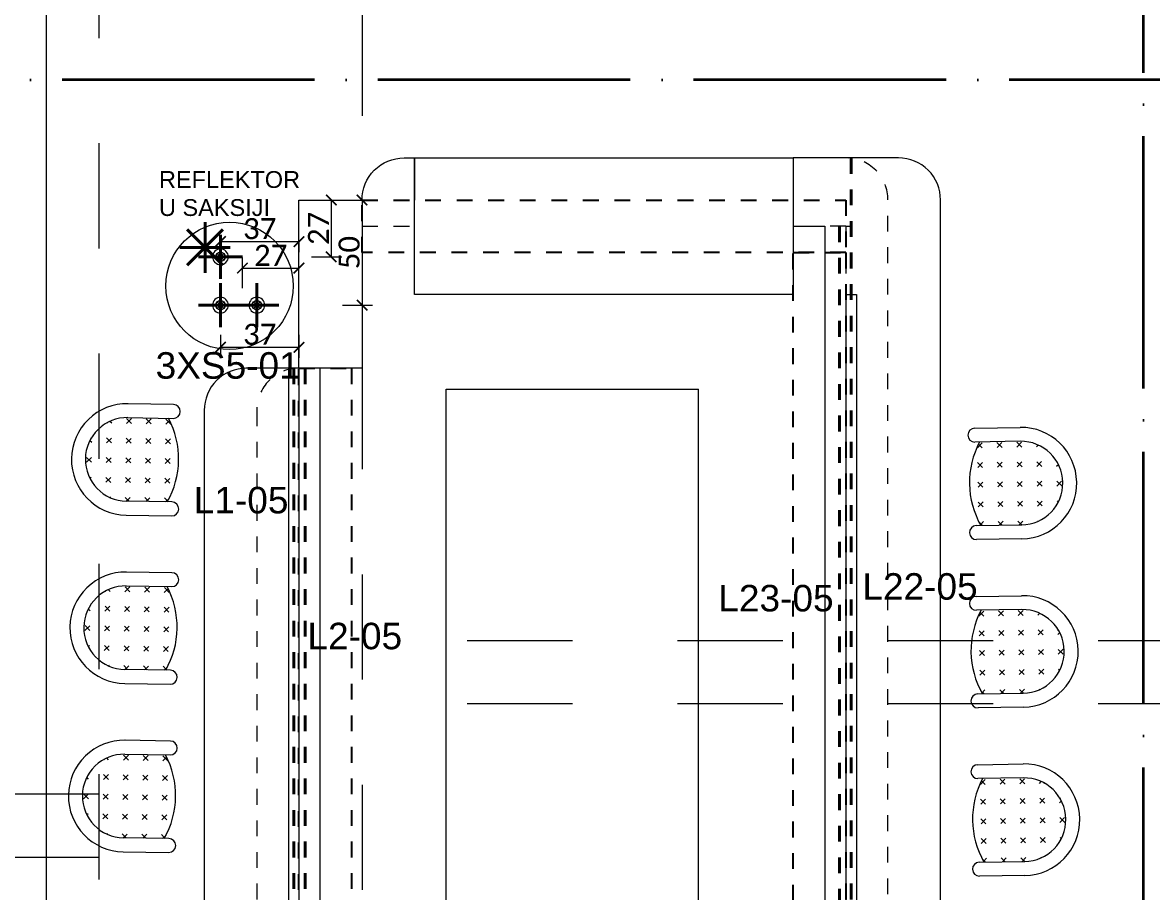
# Model space of a CAD drawing. Header units: centimetres. Extents: x -26724 to 60145, y -23645 to 6771.
# Drawn here: x -6626 to -6089, y 1395 to 1808 of the extents above; entities that cross this region are included whole.
import ezdxf

# ---------------------------------------------------------------- set-up
doc = ezdxf.new("R2010")
doc.units = ezdxf.units.CM
for name, pattern in [('ACAD_ISO04W100', [30, 24, -3, 0, -3]), ('AUSGEZOGEN', [0]), ('DALEKOVOD_VN', [5, 2.5, -2.5])]:
    doc.linetypes.add(name, pattern=pattern)
doc.layers.add('3.IZGLED 2', color=7, linetype='Continuous', lineweight=9, true_color=0x4a4a4a)
doc.layers.add('IZGLED 2', color=253, linetype='Continuous', lineweight=9, true_color=0x828282)
for name, color, linetype, lineweight in [('4.KOTE', 88, 'Continuous', 15), ('IZGLED', 252, 'Continuous', 13), ('zid', 7, 'Continuous', 40)]:
    doc.layers.add(name, color=color, linetype=linetype, lineweight=lineweight)
doc.styles.add('0.12', font='arial.ttf', dxfattribs={"height": 0.12})
doc.styles.get("Standard").update_dxf_attribs({"font": 'calibri.ttf'})
doc.dimstyles.new('ja 1 50', dxfattribs={"dimtxt": 10, "dimasz": 5, "dimexe": 5, "dimexo": 5, "dimgap": 1, "dimtad": 1, "dimdec": 0, "dimtxsty": 'Standard', "dimblk": 'ARCHTICK', "dimcen": 2.5, "dimclrd": 256, "dimclrt": 7, "dimadec": 0, "dimazin": 0, "dimtfac": 1, "dimtdec": 0, "dimtix": 1, "dimtmove": 1, "dimatfit": 3, "dimldrblk": 'ARCHTICK', "dimfxl": 10, "dimfxlon": 1, "dimlwd": 0, "dimlwe": 9, "dimarcsym": 0})

# ---------------------------------------------------------------- blocks, each defined once
blk = doc.blocks.new('efrrf')
at = {"layer": 'IZGLED'}
for q in [(32062.56, -5174.7), (32065.95, -5174.7), (32062.56, -5178.09), (32065.95, -5178.09)]:
    blk.add_line((32064.26, -5176.4), q, dxfattribs=at)
at = {"layer": 'IZGLED', "extrusion": (0, 0, -1)}
for major_axis, start_param, end_param in [((-2.83, 2.83), 3.926991, 7.068583), ((-1.7, 1.7), 4.712389, 10.995574), ((2.83, 2.83), -0.785398, 2.356194)]:
    blk.add_ellipse((32064.26, -5176.4), major_axis=major_axis, ratio=1, start_param=start_param, end_param=end_param, dxfattribs=at)
at = {"layer": 'zid'}
for p, q in [((32064.26, -5187.54), (32064.26, -5165.25)), ((32075.41, -5176.4), (32053.11, -5176.4))]:
    blk.add_line(p, q, dxfattribs=at)
blk = doc.blocks.new('GTTTTTT')
at = {"layer": 'zid', "color": 1}
for p, q in [((3959.04, 2060.69), (3959.04, 2036.69)), ((3950.55, 2040.2), (3967.52, 2057.17)), ((3967.52, 2040.2), (3950.55, 2057.17)), ((3947.04, 2048.69), (3971.04, 2048.69))]:
    blk.add_line(p, q, dxfattribs=at)
blk = doc.blocks.new('_ArchTick')
at = {"color": 0, "linetype": 'ByBlock', "const_width": 0.15}
blk.add_lwpolyline([(-0.5, -0.5), (0.5, 0.5)], dxfattribs=at)
blk = doc.blocks.new('*D2042')
at = {"layer": '4.KOTE', "color": 0, "lineweight": 9, "transparency": 16777216}
for p, q in [((-6522.01, 1681.98), (-6522.01, 1696.5)), ((-6495.1, 1681.98), (-6495.1, 1696.5))]:
    blk.add_line(p, q, dxfattribs=at)
at = {"layer": '4.KOTE', "lineweight": 0, "transparency": 16777216}
blk.add_line((-6522.01, 1691.5), (-6495.1, 1691.5), dxfattribs=at)
at = {"layer": 'Defpoints', "color": 0, "transparency": 16777216}
for p in [(-6495.1, 1691.5), (-6522.01, 1644.3, 13.5), (-6495.1, 1644.3, 13.5)]:
    blk.add_point(p, dxfattribs=at)
at = {"layer": '4.KOTE', "lineweight": 0, "transparency": 16777216, "xscale": 5, "yscale": 5, "zscale": 5, "rotation": 180}
blk.add_blockref('_ArchTick', (-6522.01, 1691.5), dxfattribs=at)
at = {"layer": '4.KOTE', "lineweight": 0, "transparency": 16777216, "xscale": 5, "yscale": 5, "zscale": 5}
blk.add_blockref('_ArchTick', (-6495.1, 1691.5), dxfattribs=at)
at = {"layer": '4.KOTE', "color": 7, "transparency": 16777216, "insert": (-6508.55, 1697.58), "char_height": 10, "attachment_point": 5}
blk.add_mtext('27', dxfattribs=at)
blk = doc.blocks.new('*D2043')
at = {"layer": '4.KOTE', "color": 0, "lineweight": 9, "transparency": 16777216}
for p, q in [((-6532.43, 1704.72), (-6532.43, 1699.11)), ((-6495.1, 1704.72), (-6495.1, 1699.11))]:
    blk.add_line(p, q, dxfattribs=at)
at = {"layer": '4.KOTE', "lineweight": 0, "transparency": 16777216}
blk.add_line((-6532.43, 1704.11), (-6495.1, 1704.11), dxfattribs=at)
at = {"layer": 'Defpoints', "color": 0, "transparency": 16777216}
for p in [(-6532.43, 1707.31, 13.5), (-6495.1, 1707.31, 13.5), (-6495.1, 1704.11)]:
    blk.add_point(p, dxfattribs=at)
at = {"layer": '4.KOTE', "lineweight": 0, "transparency": 16777216, "xscale": 5, "yscale": 5, "zscale": 5, "rotation": 180}
blk.add_blockref('_ArchTick', (-6532.43, 1704.11), dxfattribs=at)
at = {"layer": '4.KOTE', "lineweight": 0, "transparency": 16777216, "xscale": 5, "yscale": 5, "zscale": 5}
blk.add_blockref('_ArchTick', (-6495.1, 1704.11), dxfattribs=at)
at = {"layer": '4.KOTE', "color": 7, "transparency": 16777216, "insert": (-6513.77, 1710.23), "char_height": 10, "attachment_point": 5}
blk.add_mtext('37', dxfattribs=at)
blk = doc.blocks.new('*D2044')
at = {"layer": '4.KOTE', "color": 0, "lineweight": 9, "transparency": 16777216}
for p, q in [((-6532.43, 1659.79), (-6532.43, 1648.88)), ((-6495.1, 1659.79), (-6495.1, 1648.88))]:
    blk.add_line(p, q, dxfattribs=at)
at = {"layer": '4.KOTE', "lineweight": 0, "transparency": 16777216}
blk.add_line((-6532.43, 1653.88), (-6495.1, 1653.88), dxfattribs=at)
at = {"layer": 'Defpoints', "color": 0, "transparency": 16777216}
for p in [(-6532.43, 1663.46, 13.5), (-6495.1, 1663.46, 13.5), (-6495.1, 1653.88)]:
    blk.add_point(p, dxfattribs=at)
at = {"layer": '4.KOTE', "lineweight": 0, "transparency": 16777216, "xscale": 5, "yscale": 5, "zscale": 5, "rotation": 180}
blk.add_blockref('_ArchTick', (-6532.43, 1653.88), dxfattribs=at)
at = {"layer": '4.KOTE', "lineweight": 0, "transparency": 16777216, "xscale": 5, "yscale": 5, "zscale": 5}
blk.add_blockref('_ArchTick', (-6495.1, 1653.88), dxfattribs=at)
at = {"layer": '4.KOTE', "color": 7, "transparency": 16777216, "insert": (-6513.77, 1660), "char_height": 10, "attachment_point": 5}
blk.add_mtext('37', dxfattribs=at)
blk = doc.blocks.new('*D2045')
at = {"layer": '4.KOTE', "color": 0, "lineweight": 9, "transparency": 16777216}
for p, q in [((-6487.26, 1723.89), (-6474.76, 1723.89)), ((-6489.18, 1696.89), (-6474.76, 1696.89))]:
    blk.add_line(p, q, dxfattribs=at)
at = {"layer": '4.KOTE', "lineweight": 0, "transparency": 16777216}
blk.add_line((-6479.76, 1723.89), (-6479.76, 1696.89), dxfattribs=at)
at = {"layer": 'Defpoints', "color": 0, "transparency": 16777216}
for p in [(-6495.1, 1723.89, 13.5), (-6522.01, 1696.89, 13.5), (-6479.76, 1696.89)]:
    blk.add_point(p, dxfattribs=at)
at = {"layer": '4.KOTE', "lineweight": 0, "transparency": 16777216, "xscale": 5, "yscale": 5, "zscale": 5}
for p, rotation in [((-6479.76, 1723.89), 90), ((-6479.76, 1696.89), 270)]:
    blk.add_blockref('_ArchTick', p, dxfattribs=dict(at, rotation=rotation))
at = {"layer": '4.KOTE', "color": 7, "transparency": 16777216, "insert": (-6485.83, 1710.39), "char_height": 10, "attachment_point": 5, "rotation": 90}
blk.add_mtext('27', dxfattribs=at)
blk = doc.blocks.new('*D2046')
at = {"layer": '4.KOTE', "color": 0, "lineweight": 9, "transparency": 16777216}
for p, q in [((-6474.09, 1723.89), (-6460.1, 1723.89)), ((-6474.46, 1673.89), (-6460.1, 1673.89))]:
    blk.add_line(p, q, dxfattribs=at)
at = {"layer": '4.KOTE', "lineweight": 0, "transparency": 16777216}
blk.add_line((-6465.1, 1723.89), (-6465.1, 1673.89), dxfattribs=at)
at = {"layer": 'Defpoints', "color": 0, "transparency": 16777216}
for p in [(-6495.1, 1723.89, 13.5), (-6504.67, 1673.89, 13.5), (-6465.1, 1673.89)]:
    blk.add_point(p, dxfattribs=at)
at = {"layer": '4.KOTE', "lineweight": 0, "transparency": 16777216, "xscale": 5, "yscale": 5, "zscale": 5}
for p, rotation in [((-6465.1, 1723.89), 90), ((-6465.1, 1673.89), 270)]:
    blk.add_blockref('_ArchTick', p, dxfattribs=dict(at, rotation=rotation))
at = {"layer": '4.KOTE', "color": 7, "transparency": 16777216, "insert": (-6471.22, 1698.89), "char_height": 10, "attachment_point": 5, "rotation": 90}
blk.add_mtext('50', dxfattribs=at)
blk = doc.blocks.new('*D2089')
at = {"layer": '4.KOTE', "color": 0, "lineweight": 9, "transparency": 16777216}
for p, q in [((-6.71, 1833.89), (-18.93, 1833.89)), ((-23.93, 1743.89), (-8.93, 1743.89))]:
    blk.add_line(p, q, dxfattribs=at)
at = {"layer": '4.KOTE', "lineweight": 0, "transparency": 16777216}
blk.add_line((-13.93, 1833.89), (-13.93, 1743.89), dxfattribs=at)
at = {"layer": 'Defpoints', "color": 0, "transparency": 16777216}
for p in [(0, 1833.89, 13.5), (-18710.07, 1743.89, 13.5), (-13.93, 1743.89)]:
    blk.add_point(p, dxfattribs=at)
at = {"layer": '4.KOTE', "lineweight": 0, "transparency": 16777216, "xscale": 5, "yscale": 5, "zscale": 5}
for p, rotation in [((-13.93, 1833.89), 90), ((-13.93, 1743.89), 270)]:
    blk.add_blockref('_ArchTick', p, dxfattribs=dict(at, rotation=rotation))
at = {"layer": '4.KOTE', "color": 7, "transparency": 16777216, "insert": (-20.05, 1788.89), "char_height": 10, "attachment_point": 5, "rotation": 90}
blk.add_mtext('90', dxfattribs=at)

msp = doc.modelspace()

# ---------------------------------------------------------------- linework, layer by layer
at = {"color": 4, "linetype": 'DALEKOVOD_VN', "ltscale": 3, "elevation": 13.5}
for points in [[(-6465.1, 1723.89), (-6235.1, 1723.89), (-6235.1, 1698.89), (-6465.1, 1698.89), (-6465.1, 1723.89)], [(-6260.1, 1698.89), (-6235.1, 1698.89), (-6235.1, 1135.89), (-6260.1, 1135.89), (-6260.1, 1698.89)], [(-6495.1, 1643.89), (-6470.1, 1643.89), (-6470.1, 1080.89), (-6495.1, 1080.89), (-6495.1, 1643.89)]]:
    msp.add_lwpolyline(points, dxfattribs=at)
at = {"layer": '3.IZGLED 2', "linetype": 'DALEKOVOD_VN', "ltscale": 3}
msp.add_line((-6465.1, 1711.39, 13.5), (-6440.1, 1711.39, 13.5), dxfattribs=at)
at = {"layer": '3.IZGLED 2'}
for p, q in [((-6245.1, 1711.39, 13.5), (-6245.1, 1073.89, 13.5)), ((-6485.1, 1643.9, 13.5), (-6485.1, 1080.89, 13.5))]:
    msp.add_line(p, q, dxfattribs=at)
at = {"layer": '3.IZGLED 2', "transparency": 33554687}
for p, q in [((-6554.79, 1626.7, 13.5), (-6576.37, 1627.04, 13.5)), ((-6586.19, 1618.06, 13.5), (-6586.47, 1617.79, 13.5)), ((-6584.13, 1617.75, 13.5), (-6585, 1618.65, 13.5)), ((-6574.74, 1619.94, 13.5), (-6577.11, 1617.64, 13.5)), ((-6574.77, 1617.6, 13.5), (-6577.08, 1619.98, 13.5)), ((-6576.48, 1620.42, 13.5), (-6554.89, 1620.08, 13.5)), ((-6565.37, 1619.79, 13.5), (-6567.75, 1617.49, 13.5)), ((-6565.41, 1617.45, 13.5), (-6567.71, 1619.83, 13.5)), ((-6556.58, 1619.09, 13.5), (-6558.39, 1617.34, 13.5)), ((-6556.05, 1617.3, 13.5), (-6558.35, 1619.68, 13.5)), ((-6593.64, 1608.54, 13.5), (-6594.55, 1609.47, 13.5)), ((-6593.61, 1610.88, 13.5), (-6593.98, 1610.51, 13.5)), ((-6584.25, 1610.73, 13.5), (-6586.62, 1608.42, 13.5)), ((-6584.28, 1608.39, 13.5), (-6586.59, 1610.76, 13.5)), ((-6574.88, 1610.58, 13.5), (-6577.26, 1608.27, 13.5)), ((-6574.92, 1608.24, 13.5), (-6577.23, 1610.62, 13.5)), ((-6565.52, 1610.43, 13.5), (-6567.9, 1608.13, 13.5)), ((-6565.56, 1608.09, 13.5), (-6567.86, 1610.47, 13.5)), ((-6556.16, 1610.28, 13.5), (-6558.54, 1607.98, 13.5)), ((-6556.2, 1607.94, 13.5), (-6558.5, 1610.32, 13.5)), ((-6603.27, 1600.98, 13.5), (-6603.27, 1600.95, 13.5)), ((-6596.65, 1600.84, 13.5), (-6596.65, 1600.88, 13.5)), ((-6593.76, 1601.52, 13.5), (-6596.13, 1599.21, 13.5)), ((-6593.79, 1599.18, 13.5), (-6596.1, 1601.55, 13.5)), ((-6584.4, 1601.37, 13.5), (-6586.77, 1599.06, 13.5)), ((-6584.43, 1599.03, 13.5), (-6586.74, 1601.4, 13.5)), ((-6575.03, 1601.22, 13.5), (-6577.41, 1598.91, 13.5)), ((-6575.07, 1598.88, 13.5), (-6577.37, 1601.25, 13.5)), ((-6565.67, 1601.07, 13.5), (-6568.05, 1598.76, 13.5)), ((-6565.71, 1598.73, 13.5), (-6568.01, 1601.1, 13.5)), ((-6556.31, 1600.92, 13.5), (-6558.69, 1598.62, 13.5)), ((-6556.35, 1598.58, 13.5), (-6558.65, 1600.96, 13.5)), ((-6593.91, 1592.15, 13.5), (-6594.52, 1591.56, 13.5)), ((-6584.54, 1592, 13.5), (-6586.92, 1589.7, 13.5)), ((-6584.58, 1589.66, 13.5), (-6586.88, 1592.04, 13.5)), ((-6575.18, 1591.86, 13.5), (-6577.56, 1589.55, 13.5)), ((-6575.22, 1589.52, 13.5), (-6577.52, 1591.89, 13.5)), ((-6565.82, 1591.71, 13.5), (-6568.2, 1589.4, 13.5)), ((-6565.86, 1589.37, 13.5), (-6568.16, 1591.74, 13.5)), ((-6556.46, 1591.56, 13.5), (-6558.84, 1589.25, 13.5)), ((-6556.5, 1589.22, 13.5), (-6558.8, 1591.59, 13.5)), ((-6584.69, 1582.64, 13.5), (-6584.94, 1582.41, 13.5)), ((-6575.85, 1580.65, 13.5), (-6577.67, 1582.53, 13.5)), ((-6575.33, 1582.49, 13.5), (-6577.22, 1580.67, 13.5)), ((-6555.53, 1580.32, 13.5), (-6577.11, 1580.67, 13.5)), ((-6566.48, 1580.5, 13.5), (-6568.31, 1582.38, 13.5)), ((-6565.97, 1582.35, 13.5), (-6567.86, 1580.52, 13.5)), ((-6557.51, 1580.75, 13.5), (-6558.95, 1582.23, 13.5)), ((-6556.87, 1581.94, 13.5), (-6558.5, 1580.37, 13.5)), ((-6577.22, 1574.05, 13.5), (-6555.63, 1573.7, 13.5)), ((-6555.5, 1546.69, 13.5), (-6577.09, 1547.03, 13.5)), ((-6586.91, 1538.05, 13.5), (-6587.19, 1537.78, 13.5)), ((-6584.85, 1537.74, 13.5), (-6585.72, 1538.64, 13.5)), ((-6575.45, 1539.93, 13.5), (-6577.83, 1537.63, 13.5)), ((-6575.49, 1537.59, 13.5), (-6577.79, 1539.97, 13.5)), ((-6577.19, 1540.41, 13.5), (-6555.61, 1540.07, 13.5)), ((-6566.09, 1539.78, 13.5), (-6568.47, 1537.48, 13.5)), ((-6566.13, 1537.44, 13.5), (-6568.43, 1539.82, 13.5)), ((-6557.29, 1539.09, 13.5), (-6559.11, 1537.33, 13.5)), ((-6556.77, 1537.29, 13.5), (-6559.07, 1539.67, 13.5)), ((-6594.32, 1530.87, 13.5), (-6594.7, 1530.51, 13.5)), ((-6594.36, 1528.53, 13.5), (-6595.26, 1529.46, 13.5)), ((-6584.96, 1530.72, 13.5), (-6587.34, 1528.42, 13.5)), ((-6585, 1528.38, 13.5), (-6587.3, 1530.76, 13.5)), ((-6575.6, 1530.57, 13.5), (-6577.98, 1528.27, 13.5)), ((-6575.64, 1528.23, 13.5), (-6577.94, 1530.61, 13.5)), ((-6566.24, 1530.42, 13.5), (-6568.62, 1528.12, 13.5)), ((-6566.28, 1528.08, 13.5), (-6568.58, 1530.46, 13.5)), ((-6556.88, 1530.27, 13.5), (-6559.26, 1527.97, 13.5)), ((-6556.92, 1527.93, 13.5), (-6559.22, 1530.31, 13.5)), ((-6603.99, 1520.98, 13.5), (-6603.99, 1520.94, 13.5)), ((-6597.37, 1520.83, 13.5), (-6597.37, 1520.87, 13.5)), ((-6594.47, 1521.51, 13.5), (-6596.85, 1519.21, 13.5)), ((-6594.51, 1519.17, 13.5), (-6596.81, 1521.55, 13.5)), ((-6585.11, 1521.36, 13.5), (-6587.49, 1519.06, 13.5)), ((-6585.15, 1519.02, 13.5), (-6587.45, 1521.4, 13.5)), ((-6575.75, 1521.21, 13.5), (-6578.13, 1518.91, 13.5)), ((-6575.79, 1518.87, 13.5), (-6578.09, 1521.25, 13.5)), ((-6566.39, 1521.06, 13.5), (-6568.77, 1518.76, 13.5)), ((-6566.43, 1518.72, 13.5), (-6568.73, 1521.1, 13.5)), ((-6557.03, 1520.91, 13.5), (-6559.41, 1518.61, 13.5)), ((-6557.07, 1518.57, 13.5), (-6559.37, 1520.95, 13.5)), ((-6594.62, 1512.15, 13.5), (-6595.23, 1511.55, 13.5)), ((-6585.26, 1512, 13.5), (-6587.64, 1509.69, 13.5)), ((-6585.3, 1509.66, 13.5), (-6587.6, 1512.04, 13.5)), ((-6575.9, 1511.85, 13.5), (-6578.28, 1509.55, 13.5)), ((-6575.94, 1509.51, 13.5), (-6578.24, 1511.89, 13.5)), ((-6566.54, 1511.7, 13.5), (-6568.92, 1509.4, 13.5)), ((-6566.58, 1509.36, 13.5), (-6568.88, 1511.74, 13.5)), ((-6557.18, 1511.55, 13.5), (-6559.56, 1509.25, 13.5)), ((-6557.21, 1509.21, 13.5), (-6559.52, 1511.59, 13.5)), ((-6585.41, 1502.64, 13.5), (-6585.65, 1502.4, 13.5)), ((-6576.56, 1500.64, 13.5), (-6578.39, 1502.52, 13.5)), ((-6576.05, 1502.49, 13.5), (-6577.94, 1500.66, 13.5)), ((-6556.24, 1500.31, 13.5), (-6577.83, 1500.66, 13.5)), ((-6567.2, 1500.49, 13.5), (-6569.03, 1502.38, 13.5)), ((-6566.69, 1502.34, 13.5), (-6568.57, 1500.51, 13.5)), ((-6558.23, 1500.74, 13.5), (-6559.67, 1502.23, 13.5)), ((-6557.59, 1501.94, 13.5), (-6559.21, 1500.36, 13.5)), ((-6577.93, 1494.04, 13.5), (-6556.35, 1493.7, 13.5)), ((-6556.22, 1466.68, 13.5), (-6577.8, 1467.03, 13.5)), ((-6587.62, 1458.04, 13.5), (-6587.91, 1457.77, 13.5)), ((-6585.57, 1457.73, 13.5), (-6586.44, 1458.63, 13.5)), ((-6576.17, 1459.92, 13.5), (-6578.55, 1457.62, 13.5)), ((-6576.21, 1457.58, 13.5), (-6578.51, 1459.96, 13.5)), ((-6577.91, 1460.41, 13.5), (-6556.33, 1460.06, 13.5)), ((-6566.81, 1459.78, 13.5), (-6569.18, 1457.47, 13.5)), ((-6566.84, 1457.44, 13.5), (-6569.15, 1459.81, 13.5)), ((-6558.01, 1459.08, 13.5), (-6559.82, 1457.32, 13.5)), ((-6557.48, 1457.29, 13.5), (-6559.79, 1459.66, 13.5)), ((-6595.04, 1450.86, 13.5), (-6595.41, 1450.5, 13.5)), ((-6585.68, 1450.71, 13.5), (-6588.06, 1448.41, 13.5)), ((-6585.72, 1448.37, 13.5), (-6588.02, 1450.75, 13.5)), ((-6576.32, 1450.56, 13.5), (-6578.7, 1448.26, 13.5)), ((-6576.36, 1448.22, 13.5), (-6578.66, 1450.6, 13.5)), ((-6566.96, 1450.41, 13.5), (-6569.33, 1448.11, 13.5)), ((-6566.99, 1448.07, 13.5), (-6569.3, 1450.45, 13.5)), ((-6557.6, 1450.27, 13.5), (-6559.97, 1447.96, 13.5)), ((-6557.63, 1447.92, 13.5), (-6559.94, 1450.3, 13.5)), ((-6595.08, 1448.52, 13.5), (-6595.98, 1449.45, 13.5)), ((-6604.7, 1440.97, 13.5), (-6604.71, 1440.93, 13.5)), ((-6598.09, 1440.83, 13.5), (-6598.09, 1440.86, 13.5)), ((-6595.19, 1441.5, 13.5), (-6597.57, 1439.2, 13.5)), ((-6595.23, 1439.16, 13.5), (-6597.53, 1441.54, 13.5)), ((-6585.83, 1441.35, 13.5), (-6588.21, 1439.05, 13.5)), ((-6585.87, 1439.01, 13.5), (-6588.17, 1441.39, 13.5)), ((-6576.47, 1441.2, 13.5), (-6578.84, 1438.9, 13.5)), ((-6576.5, 1438.86, 13.5), (-6578.81, 1441.24, 13.5)), ((-6567.11, 1441.05, 13.5), (-6569.48, 1438.75, 13.5)), ((-6567.14, 1438.71, 13.5), (-6569.45, 1441.09, 13.5)), ((-6557.74, 1440.9, 13.5), (-6560.12, 1438.6, 13.5)), ((-6557.78, 1438.56, 13.5), (-6560.08, 1440.94, 13.5)), ((-6595.34, 1432.14, 13.5), (-6595.95, 1431.55, 13.5)), ((-6585.98, 1431.99, 13.5), (-6588.35, 1429.69, 13.5)), ((-6586.01, 1429.65, 13.5), (-6588.32, 1432.03, 13.5)), ((-6576.62, 1431.84, 13.5), (-6578.99, 1429.54, 13.5)), ((-6576.65, 1429.5, 13.5), (-6578.96, 1431.88, 13.5)), ((-6567.26, 1431.69, 13.5), (-6569.63, 1429.39, 13.5)), ((-6567.29, 1429.35, 13.5), (-6569.6, 1431.73, 13.5)), ((-6557.89, 1431.54, 13.5), (-6560.27, 1429.24, 13.5)), ((-6557.93, 1429.2, 13.5), (-6560.23, 1431.58, 13.5)), ((-6586.13, 1422.63, 13.5), (-6586.37, 1422.39, 13.5)), ((-6577.28, 1420.63, 13.5), (-6579.11, 1422.52, 13.5)), ((-6576.77, 1422.48, 13.5), (-6578.65, 1420.65, 13.5)), ((-6556.96, 1420.31, 13.5), (-6578.54, 1420.65, 13.5)), ((-6567.92, 1420.48, 13.5), (-6569.74, 1422.37, 13.5)), ((-6567.4, 1422.33, 13.5), (-6569.29, 1420.5, 13.5)), ((-6558.95, 1420.73, 13.5), (-6560.38, 1422.22, 13.5)), ((-6558.3, 1421.93, 13.5), (-6559.93, 1420.35, 13.5)), ((-6578.65, 1414.03, 13.5), (-6557.07, 1413.69, 13.5))]:
    msp.add_line(p, q, dxfattribs=at)
at = {"layer": '3.IZGLED 2', "elevation": 13.5}
msp.add_lwpolyline([(-6615.1, 1818.89), (-6065.1, 1818.89), (-6065.1, 858.89), (-6235.1, 858.89), (-6235.1, 713.89), (-6315.1, 713.89), (-6315.1, 573.89), (-6500.1, 573.89), (-6500.1, 713.89), (-6515.1, 713.89), (-6515.09, 611.89), (-6615.1, 611.88), (-6615.1, 1818.89)], dxfattribs=at)
at = {"layer": '3.IZGLED 2', "linetype": 'AUSGEZOGEN', "lineweight": 18, "transparency": 33554687}
msp.add_circle((-6528.08, 1683.05, 27), 30.28, dxfattribs=at)
at = {"layer": '3.IZGLED 2', "transparency": 33554687}
for centre, radius, start, end in [((-6576.79, 1600.56, 13.5), 26.48, 89.0863, 179.0863), ((-6554.84, 1623.39, 13.5), 3.31, 269.0863, 89.0863), ((-6576.79, 1600.56, 13.5), 19.86, 89.0863, 179.0863), ((-6593.43, 1600.81, 13.5), 41.14, 330.1898, 27.9829), ((-6576.79, 1600.52, 13.5), 26.48, 179.0863, 269.0863), ((-6576.79, 1600.52, 13.5), 19.86, 179.0863, 269.0863), ((-6555.58, 1577.01, 13.5), 3.31, 269.0863, 89.0863), ((-6577.51, 1520.56, 13.5), 26.48, 89.0863, 179.0863), ((-6555.56, 1543.38, 13.5), 3.31, 269.0863, 89.0863), ((-6577.51, 1520.56, 13.5), 19.86, 89.0863, 179.0863), ((-6594.15, 1520.8, 13.5), 41.14, 330.1898, 27.9829), ((-6577.51, 1520.52, 13.5), 26.48, 179.0863, 269.0863), ((-6577.51, 1520.52, 13.5), 19.86, 179.0863, 269.0863), ((-6556.3, 1497, 13.5), 3.31, 269.0863, 89.0863), ((-6578.23, 1440.55, 13.5), 26.48, 89.0863, 179.0863), ((-6556.27, 1463.37, 13.5), 3.31, 269.0863, 89.0863), ((-6578.23, 1440.55, 13.5), 19.86, 89.0863, 179.0863), ((-6594.86, 1440.79, 13.5), 41.14, 330.1898, 27.9829), ((-6578.23, 1440.51, 13.5), 26.48, 179.0863, 269.0863), ((-6578.23, 1440.51, 13.5), 19.86, 179.0863, 269.0863), ((-6557.01, 1417, 13.5), 3.31, 269.0863, 89.0863)]:
    msp.add_arc(centre, radius, start, end, dxfattribs=at)
at = {"layer": '4.KOTE'}
msp.add_line((-6235.1, 1711.39, 13.5), (-6232.6, 1711.39, 13.5), dxfattribs=at)
at = {"layer": 'IZGLED 2', "linetype": 'DALEKOVOD_VN', "ltscale": 20}
for p, q in [((-6590.1, 1000.89, 13.5), (-6590.1, 2213.89, 13.5)), ((-6465.1, 2213.89, 13.5), (-6465.1, 1643.89, 13.5)), ((-6465.1, 1645.89, 13.5), (-6465.1, 1080.89, 13.5)), ((-5265.1, 1514.39, 13.5), (-6465.1, 1514.39, 13.5)), ((-5265.1, 1484.39, 13.5), (-6465.1, 1484.39, 13.5)), ((-6590.1, 1441.39, 13.5), (-7270.05, 1441.39, 13.5)), ((-6590.1, 1411.39, 13.5), (-7270.05, 1411.39, 13.5))]:
    msp.add_line(p, q, dxfattribs=at)
at = {"layer": 'IZGLED 2', "color": 5, "linetype": 'ACAD_ISO04W100', "lineweight": 35, "ltscale": 5}
for p, q in [((-6093.61, 883.81, 13.5), (-6093.61, 1829.99, 13.5)), ((-5887.28, 1781.07), (-6833.46, 1781.07))]:
    msp.add_line(p, q, dxfattribs=at)
at = {"layer": 'IZGLED 2'}
for p, q in [((-6210.1, 1743.89, 13.5), (-6260.1, 1743.89, 13.5)), ((-6190.1, 1093.89, 13.5), (-6190.1, 1723.89, 13.5)), ((-6260.1, 1711.39, 13.5), (-6245.1, 1711.39, 13.5)), ((-6235.1, 1678.89, 13.5), (-6235.1, 1073.89, 13.5)), ((-6500.1, 1643.9, 13.5), (-6500.1, 1080.89, 13.5)), ((-6495.1, 1643.9, 13.5), (-6495.1, 1080.89, 13.5)), ((-6425.1, 940.89, 13.5), (-6425.1, 1633.89, 13.5)), ((-6425.1, 1633.89, 13.5), (-6305.1, 1633.89, 13.5)), ((-6305.1, 1023.89, 13.5), (-6305.1, 1633.89, 13.5)), ((-6540.1, 1623.89, 13.5), (-6540.1, 1100.89, 13.5))]:
    msp.add_line(p, q, dxfattribs=at)
at = {"layer": 'IZGLED 2', "linetype": 'DALEKOVOD_VN', "ltscale": 3}
for p, q in [((-6215.1, 1093.89, 13.5), (-6215.1, 1723.89, 13.5)), ((-6235.1, 1711.39, 13.5), (-6245.1, 1711.39, 13.5)), ((-6235.1, 1711.39, 13.5), (-6235.1, 1073.89, 13.5))]:
    msp.add_line(p, q, dxfattribs=at)
at = {"layer": 'IZGLED 2', "linetype": 'AUSGEZOGEN', "lineweight": 18, "transparency": 33554687}
for p, q in [((-6495.1, 1643.89, 13.5), (-6495.1, 940.89, 13.5)), ((-6425.1, 1633.89, 13.5), (-6305.1, 1633.89, 13.5)), ((-6495.1, 1494.9, 13.5), (-6495.1, 994.9, 13.5))]:
    msp.add_line(p, q, dxfattribs=at)
at = {"layer": 'IZGLED 2', "transparency": 33554687}
for p, q in [((-6173.83, 1615.44, 13.5), (-6152.24, 1615.79, 13.5)), ((-6152.14, 1609.17, 13.5), (-6173.72, 1608.82, 13.5)), ((-6172.57, 1606.05, 13.5), (-6170.26, 1608.43, 13.5)), ((-6172.04, 1607.84, 13.5), (-6170.23, 1606.09, 13.5)), ((-6163.24, 1608.54, 13.5), (-6160.86, 1606.24, 13.5)), ((-6163.21, 1606.2, 13.5), (-6160.9, 1608.58, 13.5)), ((-6153.88, 1608.69, 13.5), (-6151.5, 1606.38, 13.5)), ((-6153.84, 1606.35, 13.5), (-6151.54, 1608.73, 13.5)), ((-6144.48, 1606.5, 13.5), (-6143.61, 1607.4, 13.5)), ((-6142.42, 1606.81, 13.5), (-6142.14, 1606.53, 13.5)), ((-6172.45, 1599.03, 13.5), (-6170.08, 1596.73, 13.5)), ((-6172.42, 1596.69, 13.5), (-6170.11, 1599.07, 13.5)), ((-6163.09, 1599.18, 13.5), (-6160.72, 1596.87, 13.5)), ((-6163.06, 1596.84, 13.5), (-6160.75, 1599.21, 13.5)), ((-6153.73, 1599.33, 13.5), (-6151.35, 1597.02, 13.5)), ((-6153.69, 1596.99, 13.5), (-6151.39, 1599.36, 13.5)), ((-6144.37, 1599.48, 13.5), (-6141.99, 1597.17, 13.5)), ((-6144.33, 1597.14, 13.5), (-6142.03, 1599.51, 13.5)), ((-6135.01, 1599.63, 13.5), (-6134.63, 1599.26, 13.5)), ((-6134.97, 1597.28, 13.5), (-6134.07, 1598.22, 13.5)), ((-6153.58, 1589.97, 13.5), (-6151.21, 1587.66, 13.5)), ((-6153.55, 1587.63, 13.5), (-6151.24, 1590, 13.5)), ((-6144.22, 1590.11, 13.5), (-6141.84, 1587.81, 13.5)), ((-6144.18, 1587.77, 13.5), (-6141.88, 1590.15, 13.5)), ((-6134.86, 1590.26, 13.5), (-6132.48, 1587.96, 13.5)), ((-6134.82, 1587.92, 13.5), (-6132.52, 1590.3, 13.5)), ((-6172.3, 1589.67, 13.5), (-6169.93, 1587.36, 13.5)), ((-6172.27, 1587.33, 13.5), (-6169.96, 1589.7, 13.5)), ((-6162.94, 1589.82, 13.5), (-6160.57, 1587.51, 13.5)), ((-6162.91, 1587.48, 13.5), (-6160.6, 1589.85, 13.5)), ((-6131.96, 1589.59, 13.5), (-6131.96, 1589.63, 13.5)), ((-6125.35, 1589.73, 13.5), (-6125.34, 1589.69, 13.5)), ((-6172.16, 1580.31, 13.5), (-6169.78, 1578, 13.5)), ((-6172.12, 1577.97, 13.5), (-6169.82, 1580.34, 13.5)), ((-6162.79, 1580.46, 13.5), (-6160.42, 1578.15, 13.5)), ((-6162.76, 1578.11, 13.5), (-6160.45, 1580.49, 13.5)), ((-6153.43, 1580.6, 13.5), (-6151.06, 1578.3, 13.5)), ((-6153.4, 1578.26, 13.5), (-6151.09, 1580.64, 13.5)), ((-6144.07, 1580.75, 13.5), (-6141.69, 1578.45, 13.5)), ((-6144.03, 1578.41, 13.5), (-6141.73, 1580.79, 13.5)), ((-6134.71, 1580.9, 13.5), (-6134.1, 1580.31, 13.5)), ((-6173.09, 1569.07, 13.5), (-6151.51, 1569.41, 13.5)), ((-6171.75, 1570.69, 13.5), (-6170.12, 1569.12, 13.5)), ((-6171.1, 1569.5, 13.5), (-6169.67, 1570.98, 13.5)), ((-6162.65, 1571.09, 13.5), (-6160.76, 1569.27, 13.5)), ((-6162.13, 1569.24, 13.5), (-6160.3, 1571.13, 13.5)), ((-6153.28, 1571.24, 13.5), (-6151.4, 1569.42, 13.5)), ((-6152.77, 1569.39, 13.5), (-6150.94, 1571.28, 13.5)), ((-6143.92, 1571.39, 13.5), (-6143.68, 1571.16, 13.5)), ((-6151.4, 1562.8, 13.5), (-6172.98, 1562.45, 13.5)), ((-6173.11, 1535.44, 13.5), (-6151.53, 1535.78, 13.5)), ((-6151.42, 1529.16, 13.5), (-6173.01, 1528.82, 13.5)), ((-6171.85, 1526.04, 13.5), (-6169.55, 1528.42, 13.5)), ((-6171.32, 1527.84, 13.5), (-6169.51, 1526.08, 13.5)), ((-6162.53, 1528.53, 13.5), (-6160.15, 1526.23, 13.5)), ((-6162.49, 1526.19, 13.5), (-6160.19, 1528.57, 13.5)), ((-6153.16, 1528.68, 13.5), (-6150.79, 1526.38, 13.5)), ((-6153.13, 1526.34, 13.5), (-6150.82, 1528.72, 13.5)), ((-6143.77, 1526.49, 13.5), (-6142.9, 1527.39, 13.5)), ((-6141.71, 1526.8, 13.5), (-6141.43, 1526.53, 13.5)), ((-6171.74, 1519.02, 13.5), (-6169.36, 1516.72, 13.5)), ((-6171.7, 1516.68, 13.5), (-6169.4, 1519.06, 13.5)), ((-6162.38, 1519.17, 13.5), (-6160, 1516.87, 13.5)), ((-6162.34, 1516.83, 13.5), (-6160.04, 1519.21, 13.5)), ((-6153.02, 1519.32, 13.5), (-6150.64, 1517.02, 13.5)), ((-6152.98, 1516.98, 13.5), (-6150.68, 1519.36, 13.5)), ((-6143.65, 1519.47, 13.5), (-6141.28, 1517.17, 13.5)), ((-6143.62, 1517.13, 13.5), (-6141.31, 1519.51, 13.5)), ((-6134.29, 1519.62, 13.5), (-6133.92, 1519.26, 13.5)), ((-6134.26, 1517.28, 13.5), (-6133.35, 1518.21, 13.5)), ((-6171.59, 1509.66, 13.5), (-6169.21, 1507.36, 13.5)), ((-6171.55, 1507.32, 13.5), (-6169.25, 1509.7, 13.5)), ((-6162.23, 1509.81, 13.5), (-6159.85, 1507.51, 13.5)), ((-6162.19, 1507.47, 13.5), (-6159.89, 1509.85, 13.5)), ((-6152.87, 1509.96, 13.5), (-6150.49, 1507.66, 13.5)), ((-6152.83, 1507.62, 13.5), (-6150.53, 1510, 13.5)), ((-6143.51, 1510.11, 13.5), (-6141.13, 1507.8, 13.5)), ((-6143.47, 1507.77, 13.5), (-6141.16, 1510.15, 13.5)), ((-6134.14, 1510.26, 13.5), (-6131.77, 1507.95, 13.5)), ((-6134.11, 1507.92, 13.5), (-6131.8, 1510.29, 13.5)), ((-6131.25, 1509.58, 13.5), (-6131.25, 1509.62, 13.5)), ((-6124.63, 1509.73, 13.5), (-6124.63, 1509.69, 13.5)), ((-6171.44, 1500.3, 13.5), (-6169.06, 1498, 13.5)), ((-6171.4, 1497.96, 13.5), (-6169.1, 1500.34, 13.5)), ((-6162.08, 1500.45, 13.5), (-6159.7, 1498.15, 13.5)), ((-6162.04, 1498.11, 13.5), (-6159.74, 1500.49, 13.5)), ((-6152.72, 1500.6, 13.5), (-6150.34, 1498.29, 13.5)), ((-6152.68, 1498.26, 13.5), (-6150.38, 1500.63, 13.5)), ((-6143.36, 1500.75, 13.5), (-6140.98, 1498.44, 13.5)), ((-6143.32, 1498.41, 13.5), (-6141.02, 1500.78, 13.5)), ((-6133.99, 1500.9, 13.5), (-6133.38, 1500.3, 13.5)), ((-6172.37, 1489.06, 13.5), (-6150.79, 1489.41, 13.5)), ((-6171.03, 1490.68, 13.5), (-6169.4, 1489.11, 13.5)), ((-6170.39, 1489.49, 13.5), (-6168.95, 1490.97, 13.5)), ((-6161.93, 1491.09, 13.5), (-6160.04, 1489.26, 13.5)), ((-6161.42, 1489.24, 13.5), (-6159.59, 1491.12, 13.5)), ((-6152.57, 1491.24, 13.5), (-6150.68, 1489.41, 13.5)), ((-6152.05, 1489.39, 13.5), (-6150.23, 1491.27, 13.5)), ((-6143.21, 1491.39, 13.5), (-6142.96, 1491.15, 13.5)), ((-6150.68, 1482.79, 13.5), (-6172.27, 1482.44, 13.5)), ((-6172.4, 1455.43, 13.5), (-6150.81, 1455.77, 13.5)), ((-6150.71, 1449.16, 13.5), (-6172.29, 1448.81, 13.5)), ((-6171.13, 1446.03, 13.5), (-6168.83, 1448.41, 13.5)), ((-6170.61, 1447.83, 13.5), (-6168.79, 1446.07, 13.5)), ((-6161.81, 1448.52, 13.5), (-6159.43, 1446.22, 13.5)), ((-6161.77, 1446.18, 13.5), (-6159.47, 1448.56, 13.5)), ((-6152.45, 1448.67, 13.5), (-6150.07, 1446.37, 13.5)), ((-6152.41, 1446.33, 13.5), (-6150.11, 1448.71, 13.5)), ((-6143.05, 1446.48, 13.5), (-6142.18, 1447.38, 13.5)), ((-6140.99, 1446.79, 13.5), (-6140.71, 1446.52, 13.5)), ((-6133.58, 1439.61, 13.5), (-6133.2, 1439.25, 13.5)), ((-6171.02, 1439.01, 13.5), (-6168.64, 1436.71, 13.5)), ((-6170.98, 1436.67, 13.5), (-6168.68, 1439.05, 13.5)), ((-6161.66, 1439.16, 13.5), (-6159.28, 1436.86, 13.5)), ((-6161.62, 1436.82, 13.5), (-6159.32, 1439.2, 13.5)), ((-6152.3, 1439.31, 13.5), (-6149.92, 1437.01, 13.5)), ((-6152.26, 1436.97, 13.5), (-6149.96, 1439.35, 13.5)), ((-6142.94, 1439.46, 13.5), (-6140.56, 1437.16, 13.5)), ((-6142.9, 1437.12, 13.5), (-6140.6, 1439.5, 13.5)), ((-6133.54, 1437.27, 13.5), (-6132.64, 1438.2, 13.5)), ((-6170.87, 1429.65, 13.5), (-6168.49, 1427.35, 13.5)), ((-6170.83, 1427.31, 13.5), (-6168.53, 1429.69, 13.5)), ((-6161.51, 1429.8, 13.5), (-6159.13, 1427.5, 13.5)), ((-6161.47, 1427.46, 13.5), (-6159.17, 1429.84, 13.5)), ((-6152.15, 1429.95, 13.5), (-6149.77, 1427.65, 13.5)), ((-6152.11, 1427.61, 13.5), (-6149.81, 1429.99, 13.5)), ((-6142.79, 1430.1, 13.5), (-6140.41, 1427.8, 13.5)), ((-6142.75, 1427.76, 13.5), (-6140.45, 1430.14, 13.5)), ((-6133.43, 1430.25, 13.5), (-6131.05, 1427.95, 13.5)), ((-6133.39, 1427.91, 13.5), (-6131.09, 1430.29, 13.5)), ((-6130.53, 1429.58, 13.5), (-6130.53, 1429.61, 13.5)), ((-6123.91, 1429.72, 13.5), (-6123.91, 1429.68, 13.5)), ((-6170.72, 1420.29, 13.5), (-6168.35, 1417.99, 13.5)), ((-6170.69, 1417.95, 13.5), (-6168.38, 1420.33, 13.5)), ((-6161.36, 1420.44, 13.5), (-6158.98, 1418.14, 13.5)), ((-6161.32, 1418.1, 13.5), (-6159.02, 1420.48, 13.5)), ((-6152, 1420.59, 13.5), (-6149.62, 1418.29, 13.5)), ((-6151.96, 1418.25, 13.5), (-6149.66, 1420.63, 13.5)), ((-6142.64, 1420.74, 13.5), (-6140.26, 1418.44, 13.5)), ((-6142.6, 1418.4, 13.5), (-6140.3, 1420.78, 13.5)), ((-6133.28, 1420.89, 13.5), (-6132.67, 1420.3, 13.5)), ((-6171.66, 1409.06, 13.5), (-6150.07, 1409.4, 13.5)), ((-6170.31, 1410.68, 13.5), (-6168.69, 1409.1, 13.5)), ((-6169.67, 1409.48, 13.5), (-6168.23, 1410.97, 13.5)), ((-6161.21, 1411.08, 13.5), (-6159.33, 1409.25, 13.5)), ((-6160.7, 1409.23, 13.5), (-6158.87, 1411.12, 13.5)), ((-6151.85, 1411.23, 13.5), (-6149.97, 1409.4, 13.5)), ((-6151.34, 1409.38, 13.5), (-6149.51, 1411.27, 13.5)), ((-6142.49, 1411.38, 13.5), (-6142.25, 1411.14, 13.5)), ((-6149.97, 1402.78, 13.5), (-6171.55, 1402.44, 13.5))]:
    msp.add_line(p, q, dxfattribs=at)
at = {"layer": 'IZGLED 2', "elevation": 13.5}
msp.add_lwpolyline([(-6465.1, 1723.89, -0.419151), (-6445.1, 1743.89), (-6440.1, 1743.89), (-6440.1, 1723.89)], format="xyb", dxfattribs=at)
for points in [[(-6440.1, 1743.89), (-6260.1, 1743.89), (-6260.1, 1678.89), (-6440.1, 1678.89), (-6440.1, 1743.89)], [(-6235.1, 1678.89), (-6230.1, 1678.89), (-6230.1, 1073.89), (-6235.1, 1073.89)], [(-6495.1, 1643.89), (-6520.43, 1643.89)]]:
    msp.add_lwpolyline(points, dxfattribs=at)
at = {"layer": 'IZGLED 2', "ltscale": 12, "elevation": 13.5}
msp.add_lwpolyline([(-6495.1, 1723.89), (-6465.1, 1723.89), (-6465.1, 1643.89), (-6495.1, 1643.89)], close=True, dxfattribs=at)
at = {"layer": 'IZGLED 2', "linetype": 'DALEKOVOD_VN', "ltscale": 3, "elevation": 13.5}
msp.add_lwpolyline([(-6495.1, 1643.9, 0.419151), (-6515.1, 1623.9), (-6515.1, 1100.66)], format="xyb", dxfattribs=at)
at = {"layer": 'IZGLED 2', "linetype": 'DALEKOVOD_VN', "ltscale": 3}
msp.add_arc((-6234.93, 1724.06, 13.5), 19.83, 359.5179, 90.4821, dxfattribs=at)
at = {"layer": 'IZGLED 2'}
for centre, start, end in [((-6209.93, 1724.06, 13.5), 359.5179, 90.4821), ((-6520.27, 1624.06, 13.5), 89.5179, 180.4821)]:
    msp.add_arc(centre, 19.83, start, end, dxfattribs=at)
at = {"layer": 'IZGLED 2', "transparency": 33554687}
for centre, radius, start, end in [((-6173.78, 1612.13, 13.5), 3.31, 90.9137, 270.9137), ((-6151.82, 1589.31, 13.5), 26.48, 0.9137, 90.9137), ((-6135.19, 1589.56, 13.5), 41.14, 152.0171, 209.8102), ((-6151.82, 1589.31, 13.5), 19.86, 0.9137, 90.9137), ((-6151.82, 1589.27, 13.5), 19.86, 270.9137, 0.9137), ((-6151.82, 1589.27, 13.5), 26.48, 270.9137, 0.9137), ((-6173.04, 1565.76, 13.5), 3.31, 90.9137, 270.9137), ((-6173.06, 1532.13, 13.5), 3.31, 90.9137, 270.9137), ((-6151.11, 1509.3, 13.5), 26.48, 0.9137, 90.9137), ((-6134.47, 1509.55, 13.5), 41.14, 152.0171, 209.8102), ((-6151.11, 1509.3, 13.5), 19.86, 0.9137, 90.9137), ((-6151.11, 1509.27, 13.5), 19.86, 270.9137, 0.9137), ((-6151.11, 1509.27, 13.5), 26.48, 270.9137, 0.9137), ((-6172.32, 1485.75, 13.5), 3.31, 90.9137, 270.9137), ((-6150.39, 1429.3, 13.5), 26.48, 0.9137, 90.9137), ((-6172.34, 1452.12, 13.5), 3.31, 90.9137, 270.9137), ((-6133.75, 1429.54, 13.5), 41.14, 152.0171, 209.8102), ((-6150.39, 1429.3, 13.5), 19.86, 0.9137, 90.9137), ((-6150.39, 1429.26, 13.5), 19.86, 270.9137, 0.9137), ((-6150.39, 1429.26, 13.5), 26.48, 270.9137, 0.9137), ((-6171.6, 1405.75, 13.5), 3.31, 90.9137, 270.9137)]:
    msp.add_arc(centre, radius, start, end, dxfattribs=at)
at = {"layer": 'zid', "color": 1, "linetype": 'DALEKOVOD_VN', "ltscale": 3}
for p, q in [((-6232.6, 1743.89, 13.5), (-6232.6, 1073.89, 13.5)), ((-6497.6, 1643.89, 13.5), (-6497.6, 1081.03, 13.5))]:
    msp.add_line(p, q, dxfattribs=at)
at = {"layer": 'zid', "color": 5, "linetype": 'DALEKOVOD_VN', "ltscale": 3}
for p, q in [((-6238.1, 1711.39, 13.5), (-6238.1, 1073.89, 13.5)), ((-6492.1, 1643.89, 13.5), (-6492.1, 1080.92, 13.5))]:
    msp.add_line(p, q, dxfattribs=at)

# ---------------------------------------------------------------- block references
at = {"xscale": -1, "rotation": 180}
msp.add_blockref('GTTTTTT', (-10498.79, 3750.03, 13.5), dxfattribs=at)
at = {"layer": 'IZGLED 2', "xscale": -0.9351958046739138, "yscale": 0.9351958046739136, "zscale": 0.9351958046739137, "rotation": 270.0000000000001}
for p in [(-1691.49, -28289.47, 13.5), (-1691.49, -28312.47, 13.5), (-1674.16, -28312.47, 13.5)]:
    msp.add_blockref('efrrf', p, dxfattribs=at)

# ---------------------------------------------------------------- texts
at = {"color": 1, "insert": (-6561.65, 1737.64), "char_height": 8, "attachment_point": 1}
msp.add_mtext_dynamic_manual_height_columns('{\\fArial|b0|i0|c238|p34;REFLEKTOR U SAKSIJI }', width=66.0833, gutter_width=12.5, heights=[0], dxfattribs=at)
at = {"layer": 'IZGLED 2', "color": 7, "style": '0.12'}
msp.add_text('3XS5-01', height=12.6, dxfattribs=at).set_placement((-6563.25, 1638.94, 13.5))
at = {"layer": 'IZGLED 2', "color": 240, "true_color": 0xed1f24, "style": '0.12'}
for s, p in [('L1-05', (-6545.11, 1574.91, 13.5)), ('L22-05', (-6227.24, 1533.88, 13.5)), ('L23-05', (-6295.72, 1528.3, 13.5)), ('L2-05', (-6491.07, 1510.31, 13.5))]:
    msp.add_text(s, height=12.6, dxfattribs=at).set_placement(p)

# ---------------------------------------------------------------- dimensions: what is measured, and where the dimension line sits
at = {"layer": '4.KOTE'}
for base, p1, p2, picture, middle in [((-13.93, 1743.89), (0, 1833.89, 13.5), (-18710.07, 1743.89, 13.5), '*D2089', (-20.05, 1788.89)), ((-6479.76, 1696.89), (-6495.1, 1723.89, 13.5), (-6522.01, 1696.89, 13.5), '*D2045', (-6485.83, 1710.39)), ((-6465.1, 1673.89), (-6495.1, 1723.89, 13.5), (-6504.67, 1673.89, 13.5), '*D2046', (-6471.22, 1698.89))]:
    dim = msp.add_linear_dim(base=base, p1=p1, p2=p2, angle=90, dimstyle='ja 1 50', dxfattribs=at)
    dim.commit()
    dim.dimension.update_dxf_attribs({"geometry": picture, "text_midpoint": middle})
for base, p1, p2, picture, middle in [((-6495.1, 1704.11), (-6532.43, 1707.31, 13.5), (-6495.1, 1707.31, 13.5), '*D2043', (-6513.77, 1710.23)), ((-6495.1, 1691.5), (-6522.01, 1644.3, 13.5), (-6495.1, 1644.3, 13.5), '*D2042', (-6508.55, 1697.58)), ((-6495.1, 1653.88), (-6532.43, 1663.46, 13.5), (-6495.1, 1663.46, 13.5), '*D2044', (-6513.77, 1660))]:
    dim = msp.add_linear_dim(base=base, p1=p1, p2=p2, dimstyle='ja 1 50', dxfattribs=at)
    dim.commit()
    dim.dimension.update_dxf_attribs({"geometry": picture, "text_midpoint": middle})

doc.saveas('drawing.dxf')
